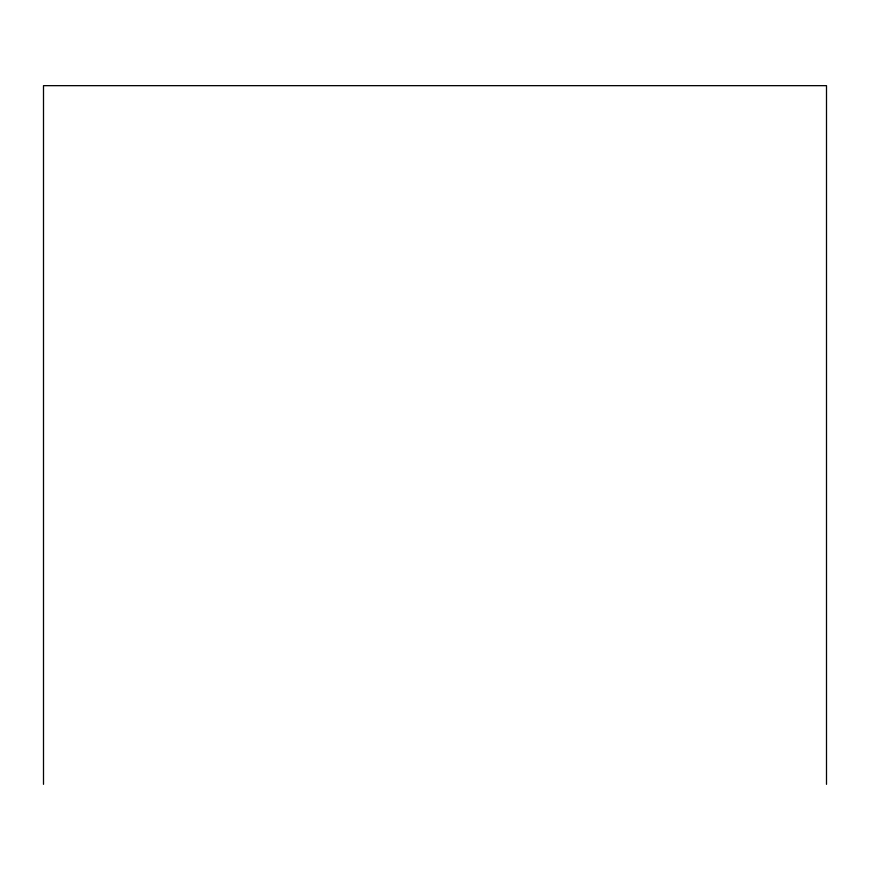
<?xml version="1.0" encoding="UTF-8"?>
<svg xmlns="http://www.w3.org/2000/svg" width="870" height="870" viewBox="0 0 870 870"><rect width="100%" height="100%" fill="white"/><g stroke="black" fill="none" stroke-linecap="round" stroke-linejoin="round"><path stroke-width="1.3" d="M826.5 784.338L826.5 85.662L43.5 85.662L43.5 784.338"/></g></svg>
